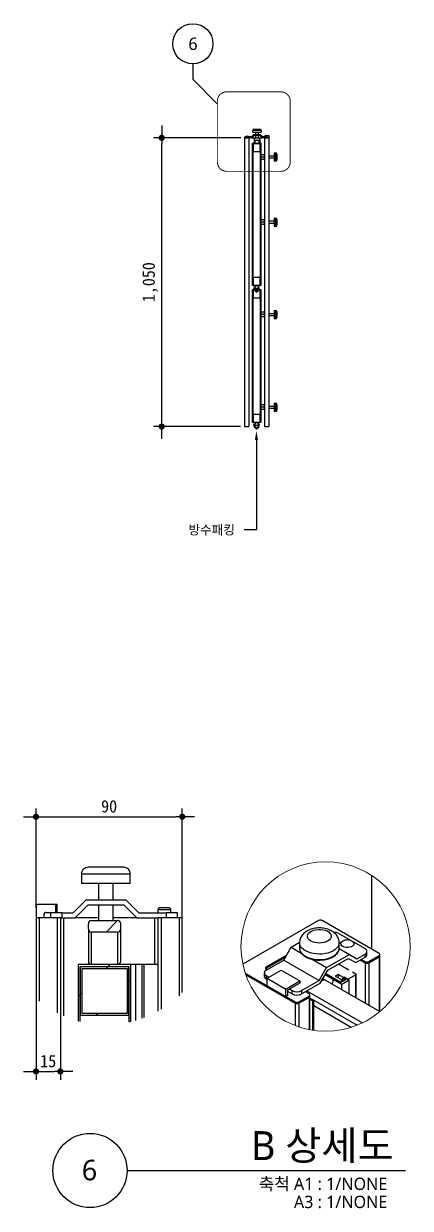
# Model space of a CAD drawing. Header units: millimetres. Extents: x 4892990 to 5673724, y 2128419 to 2381812.
# Drawn here: x 5666541 to 5667949, y 2374084 to 2378391 of the extents above; entities that cross this region are included whole.
import ezdxf
from ezdxf.enums import TextEntityAlignment as Align

# ---------------------------------------------------------------- set-up
doc = ezdxf.new("R2010")
doc.units = ezdxf.units.MM
doc.header["$LTSCALE"] = 1000
doc.linetypes.add('DASHDOTX2', pattern=[2, 1, -0.5, 0, -0.5])
doc.layers.get('0').update_dxf_attribs({"linetype": 'CONTINUOUS'})
for name, color, linetype, lineweight in [('A-DIMS', 7, 'CONTINUOUS', 25), ('A-MKXS-LEAD', 7, 'CONTINUOUS', 25), ('A-XXXX-SYMB', 7, 'CONTINUOUS', 25), ('A-XXXX-TXT1', 3, 'CONTINUOUS', 25)]:
    doc.layers.add(name, color=color, linetype=linetype, lineweight=lineweight)
for name, color, linetype in [('A-MKXS-MAK2', 3, 'DASHDOTX2'), ('A-MKXS-TEXT1', 3, 'CONTINUOUS'), ('A-MKXS-TEXT2', 7, 'CONTINUOUS')]:
    doc.layers.add(name, color=color, linetype=linetype)
doc.styles.add('HY울릉도L', font='malgun.ttf')
doc.styles.add('돋움체', font='')
doc.styles.add('맑은고딕', font='malgun.ttf')
doc.styles.get('돋움체').set_extended_font_data('DotumChe')
doc.dimstyles.new('CDIM', dxfattribs={"dimtxt": 3, "dimasz": 1.5, "dimexe": 2, "dimexo": 1, "dimgap": 1, "dimtad": 1, "dimdec": 0, "dimrnd": 0.5, "dimzin": 0, "dimdsep": 32, "dimlunit": 6, "dimtxsty": 'HY울릉도L', "dimblk1": '_CIDOT', "dimblk2": '_CIDOT', "dimsah": 1, "dimcen": 5.5, "dimclrd": 2, "dimclre": 2, "dimclrt": 7, "dimadec": 0, "dimazin": 0, "dimtfac": 1, "dimtdec": 0, "dimtix": 1, "dimtmove": 2, "dimatfit": 1, "dimldrblk": '_CIDOT', "dimfxl": 1, "dimtolj": 1, "dimtzin": 0, "dimlwd": -1, "dimarcsym": 0})

# ---------------------------------------------------------------- blocks, each defined once
blk = doc.blocks.new('_CIDOT')
at = {"color": 0, "linetype": 'ByBlock'}
blk.add_line((2, 0), (-1, 0), dxfattribs=at)
at = {"color": 0, "linetype": 'ByBlock', "const_width": 0.5}
blk.add_lwpolyline([(-0.25, 0, 1), (0.25, 0, 1)], format="xyb", close=True, dxfattribs=at)
blk = doc.blocks.new('*D94')
at = {"layer": 'A-DIMS', "lineweight": -2, "transparency": 16777216}
for p, q in [((5667331.4, 2377976.5), (5667013.9, 2377976.5)), ((5667330.4, 2376926.5), (5667013.9, 2376926.5))]:
    blk.add_line(p, q, dxfattribs=at)
at = {"layer": 'A-DIMS', "transparency": 16777216}
blk.add_line((5667043.9, 2376949), (5667043.9, 2377954), dxfattribs=at)
at = {"layer": 'A-DIMS', "transparency": 16777216, "xscale": 22.5, "yscale": 22.5, "zscale": 22.5}
for p, rotation in [((5667043.9, 2377976.5), 90), ((5667043.9, 2376926.5), 270)]:
    blk.add_blockref('_CIDOT', p, dxfattribs=dict(at, rotation=rotation))
at = {"layer": 'A-DIMS', "color": 3, "transparency": 16777216, "insert": (5667002.1, 2377451.5), "char_height": 45, "attachment_point": 5, "rotation": 90, "style": '돋움체'}
blk.add_mtext('\\A1;1,050', dxfattribs=at)
blk = doc.blocks.new('*D92')
at = {"layer": 'A-DIMS', "lineweight": -2, "transparency": 16777216}
for p, q in [((5666586.4, 2375125.4), (5666586.4, 2374551.4)), ((5666675.1, 2375125.4), (5666675.1, 2374551.4))]:
    blk.add_line(p, q, dxfattribs=at)
at = {"layer": 'A-DIMS', "transparency": 16777216}
blk.add_line((5666608.9, 2374581.4), (5666652.6, 2374581.4), dxfattribs=at)
at = {"layer": 'A-DIMS', "transparency": 16777216, "xscale": 22.5, "yscale": 22.5, "zscale": 22.5, "rotation": 180}
blk.add_blockref('_CIDOT', (5666586.4, 2374581.4), dxfattribs=at)
at = {"layer": 'A-DIMS', "transparency": 16777216, "xscale": 22.5, "yscale": 22.5, "zscale": 22.5}
blk.add_blockref('_CIDOT', (5666675.1, 2374581.4), dxfattribs=at)
at = {"layer": 'A-DIMS', "color": 3, "transparency": 16777216, "insert": (5666630.8, 2374618.9), "char_height": 45, "attachment_point": 5, "style": '돋움체'}
blk.add_mtext('\\A1;15', dxfattribs=at)
blk = doc.blocks.new('*D93')
at = {"layer": 'A-DIMS', "lineweight": -2, "transparency": 16777216}
for p, q in [((5666586.4, 2375176.6), (5666586.4, 2375537.7)), ((5667118.7, 2375176.6), (5667118.7, 2375537.7))]:
    blk.add_line(p, q, dxfattribs=at)
at = {"layer": 'A-DIMS', "transparency": 16777216}
blk.add_line((5666608.9, 2375507.7), (5667096.2, 2375507.7), dxfattribs=at)
at = {"layer": 'A-DIMS', "transparency": 16777216, "xscale": 22.5, "yscale": 22.5, "zscale": 22.5, "rotation": 180}
blk.add_blockref('_CIDOT', (5666586.4, 2375507.7), dxfattribs=at)
at = {"layer": 'A-DIMS', "transparency": 16777216, "xscale": 22.5, "yscale": 22.5, "zscale": 22.5}
blk.add_blockref('_CIDOT', (5667118.7, 2375507.7), dxfattribs=at)
at = {"layer": 'A-DIMS', "color": 3, "transparency": 16777216, "insert": (5666852.6, 2375545.2), "char_height": 45, "attachment_point": 5, "style": '돋움체'}
blk.add_mtext('\\A1;90', dxfattribs=at)

msp = doc.modelspace()

# ---------------------------------------------------------------- linework, layer by layer
at = {"color": 7, "linetype": 'Continuous', "lineweight": 25, "ltscale": 25}
for p, q in [((5667345.44, 2377976.51), (5667345.44, 2376926.51)), ((5667345.44, 2377976.51), (5667356.44, 2377976.51)), ((5667346.44, 2377976.51), (5667346.44, 2377979.51)), ((5667346.44, 2377979.51), (5667353.44, 2377979.51)), ((5667350.44, 2377979.51), (5667350.44, 2377981.51)), ((5667358.44, 2377981.51), (5667350.44, 2377981.51)), ((5667351.44, 2377982.51), (5667357.44, 2377982.51)), ((5667353.44, 2377979.51), (5667353.44, 2377976.51)), ((5667370.19, 2377979.51), (5667353.44, 2377979.51)), ((5667356.44, 2377976.51), (5667358.44, 2377976.51)), ((5667358.44, 2377981.51), (5667358.44, 2377979.51)), ((5667371.44, 2377976.51), (5667358.44, 2377976.51)), ((5667360.44, 2377976.51), (5667360.44, 2376926.51)), ((5667378.19, 2377987.51), (5667370.19, 2377979.51)), ((5667379.44, 2377984.51), (5667371.44, 2377976.51)), ((5667371.44, 2377976.51), (5667385.94, 2377976.51)), ((5667375.44, 2377997.51), (5667375.44, 2378003.51)), ((5667405.44, 2378003.51), (5667375.44, 2378003.51)), ((5667375.44, 2377997.51), (5667405.44, 2377997.51)), ((5667402.68, 2377987.51), (5667378.19, 2377987.51)), ((5667379.44, 2378007.51), (5667401.44, 2378007.51)), ((5667401.44, 2377984.51), (5667379.44, 2377984.51)), ((5667399.24, 2377974.71), (5667383.24, 2377974.71)), ((5667385.94, 2377987.51), (5667385.94, 2377997.51)), ((5667385.94, 2377974.71), (5667385.94, 2377984.51)), ((5667394.94, 2377997.51), (5667394.94, 2377987.51)), ((5667394.94, 2377984.51), (5667394.94, 2377974.71)), ((5667394.94, 2377976.51), (5667409.44, 2377976.51)), ((5667409.44, 2377976.51), (5667401.44, 2377984.51)), ((5667410.68, 2377979.51), (5667402.68, 2377987.51)), ((5667405.44, 2378003.51), (5667405.44, 2377997.51)), ((5667417.44, 2377976.51), (5667409.44, 2377976.51)), ((5667417.44, 2377979.51), (5667410.68, 2377979.51)), ((5667417.44, 2377976.51), (5667417.44, 2377979.51)), ((5667417.44, 2377979.51), (5667424.44, 2377979.51)), ((5667418.44, 2377976.51), (5667417.44, 2377976.51)), ((5667418.44, 2377976.51), (5667418.44, 2376926.51)), ((5667418.44, 2377976.51), (5667420.44, 2377976.51)), ((5667420.44, 2377984.71), (5667421.44, 2377984.71)), ((5667420.44, 2377979.71), (5667420.44, 2377984.71)), ((5667421.44, 2377979.71), (5667420.44, 2377979.71)), ((5667420.44, 2377976.51), (5667431.44, 2377976.51)), ((5667421.44, 2377984.71), (5667421.44, 2377979.71)), ((5667421.44, 2377984.71), (5667432.44, 2377984.71)), ((5667427.44, 2377979.71), (5667421.44, 2377979.71)), ((5667424.44, 2377979.51), (5667424.44, 2377976.51)), ((5667428.44, 2377976.51), (5667428.44, 2377978.71)), ((5667431.44, 2377976.51), (5667433.44, 2377976.51)), ((5667433.44, 2377983.71), (5667433.44, 2377976.51)), ((5667433.44, 2377976.51), (5667433.44, 2376926.51)), ((5667374.44, 2377956.51), (5667404.44, 2377956.51)), ((5667374.44, 2377439.51), (5667374.44, 2377956.51)), ((5667375.64, 2377955.31), (5667403.24, 2377955.31)), ((5667375.64, 2377955.31), (5667375.64, 2377439.51)), ((5667402.04, 2377954.11), (5667376.84, 2377954.11)), ((5667376.84, 2377954.11), (5667376.84, 2377926.51)), ((5667381.24, 2377969.71), (5667381.24, 2377972.71)), ((5667381.24, 2377956.51), (5667381.24, 2377969.71)), ((5667381.24, 2377956.51), (5667401.24, 2377956.51)), ((5667382.64, 2377956.51), (5667396.24, 2377956.51)), ((5667383.24, 2377967.71), (5667399.24, 2377967.71)), ((5667383.24, 2377967.71), (5667383.24, 2377956.51)), ((5667399.24, 2377956.51), (5667399.24, 2377967.71)), ((5667401.24, 2377969.71), (5667401.24, 2377972.71)), ((5667401.24, 2377969.71), (5667401.24, 2377956.51)), ((5667402.04, 2377926.51), (5667402.04, 2377954.11)), ((5667403.24, 2377439.51), (5667403.24, 2377955.31)), ((5667404.44, 2377956.51), (5667404.44, 2377439.51)), ((5667403.24, 2377925.31), (5667375.64, 2377925.31)), ((5667376.84, 2377926.51), (5667402.04, 2377926.51)), ((5667417.44, 2377915.01), (5667404.44, 2377915.01)), ((5667417.44, 2377906.51), (5667404.44, 2377906.51)), ((5667417.44, 2377898.01), (5667404.44, 2377898.01)), ((5667417.44, 2377915.01), (5667417.44, 2377906.51)), ((5667417.44, 2377911.01), (5667418.44, 2377911.01)), ((5667417.44, 2377906.51), (5667417.44, 2377898.01)), ((5667418.44, 2377902.01), (5667417.44, 2377902.01)), ((5667433.44, 2377911.01), (5667453.44, 2377911.01)), ((5667453.44, 2377902.01), (5667433.44, 2377902.01)), ((5667453.44, 2377921.51), (5667459.44, 2377921.51)), ((5667453.44, 2377921.51), (5667453.44, 2377891.51)), ((5667459.44, 2377891.51), (5667453.44, 2377891.51)), ((5667459.44, 2377891.51), (5667459.44, 2377921.51)), ((5667463.44, 2377917.51), (5667463.44, 2377895.51)), ((5667417.44, 2377678.01), (5667404.44, 2377678.01)), ((5667417.44, 2377678.01), (5667417.44, 2377669.51)), ((5667417.44, 2377674.01), (5667418.44, 2377674.01)), ((5667433.44, 2377674.01), (5667453.44, 2377674.01)), ((5667453.44, 2377684.51), (5667459.44, 2377684.51)), ((5667453.44, 2377684.51), (5667453.44, 2377654.51)), ((5667459.44, 2377654.51), (5667459.44, 2377684.51)), ((5667463.44, 2377680.51), (5667463.44, 2377658.51)), ((5667417.44, 2377669.51), (5667404.44, 2377669.51)), ((5667417.44, 2377661.01), (5667404.44, 2377661.01)), ((5667417.44, 2377669.51), (5667417.44, 2377661.01)), ((5667418.44, 2377665.01), (5667417.44, 2377665.01)), ((5667453.44, 2377665.01), (5667433.44, 2377665.01)), ((5667459.44, 2377654.51), (5667453.44, 2377654.51)), ((5667375.64, 2377469.51), (5667403.24, 2377469.51)), ((5667402.04, 2377468.31), (5667376.84, 2377468.31)), ((5667376.84, 2377468.31), (5667376.84, 2377440.71)), ((5667402.04, 2377440.71), (5667402.04, 2377468.31)), ((5667403.24, 2377469.51), (5667403.24, 2377439.51)), ((5667403.24, 2377439.51), (5667374.44, 2377439.51)), ((5667374.44, 2377424.51), (5667404.44, 2377424.51)), ((5667374.44, 2376941.51), (5667374.44, 2377424.51)), ((5667375.64, 2377423.31), (5667403.24, 2377423.31)), ((5667375.64, 2377423.31), (5667375.64, 2376941.51)), ((5667376.84, 2377440.71), (5667402.04, 2377440.71)), ((5667402.04, 2377422.11), (5667376.84, 2377422.11)), ((5667376.84, 2377422.11), (5667376.84, 2377394.51)), ((5667378.44, 2377431.45), (5667384.44, 2377432.51)), ((5667379.64, 2377436.51), (5667379.64, 2377439.51)), ((5667379.64, 2377439.51), (5667399.24, 2377439.51)), ((5667385.64, 2377436.51), (5667379.64, 2377436.51)), ((5667381.44, 2377429.95), (5667397.44, 2377429.95)), ((5667382.64, 2377424.51), (5667396.24, 2377424.51)), ((5667384.44, 2377432.51), (5667385.64, 2377436.51)), ((5667388.94, 2377415.51), (5667388.94, 2377416.51)), ((5667389.94, 2377415.51), (5667388.94, 2377415.51)), ((5667389.94, 2377416.51), (5667389.94, 2377415.51)), ((5667393.24, 2377436.51), (5667394.44, 2377432.51)), ((5667399.24, 2377436.51), (5667393.24, 2377436.51)), ((5667394.44, 2377432.51), (5667400.44, 2377431.45)), ((5667399.24, 2377439.51), (5667399.24, 2377436.51)), ((5667402.04, 2377394.51), (5667402.04, 2377422.11)), ((5667404.44, 2377439.51), (5667403.24, 2377439.51)), ((5667403.24, 2376941.51), (5667403.24, 2377423.31)), ((5667404.44, 2377424.51), (5667404.44, 2376941.51)), ((5667403.24, 2377393.31), (5667375.64, 2377393.31)), ((5667376.84, 2377394.51), (5667402.04, 2377394.51)), ((5667417.44, 2377342.01), (5667404.44, 2377342.01)), ((5667417.44, 2377333.51), (5667404.44, 2377333.51)), ((5667417.44, 2377342.01), (5667417.44, 2377333.51)), ((5667417.44, 2377338.01), (5667418.44, 2377338.01)), ((5667417.44, 2377333.51), (5667417.44, 2377325.01)), ((5667418.44, 2377329.01), (5667417.44, 2377329.01)), ((5667433.44, 2377338.01), (5667453.44, 2377338.01)), ((5667453.44, 2377329.01), (5667433.44, 2377329.01)), ((5667453.44, 2377348.51), (5667459.44, 2377348.51)), ((5667453.44, 2377348.51), (5667453.44, 2377318.51)), ((5667459.44, 2377318.51), (5667459.44, 2377348.51)), ((5667463.44, 2377344.51), (5667463.44, 2377322.51)), ((5667417.44, 2377325.01), (5667404.44, 2377325.01)), ((5667459.44, 2377318.51), (5667453.44, 2377318.51)), ((5667417.44, 2377005.01), (5667404.44, 2377005.01)), ((5667417.44, 2376996.51), (5667404.44, 2376996.51)), ((5667417.44, 2376988.01), (5667404.44, 2376988.01)), ((5667417.44, 2377005.01), (5667417.44, 2376996.51)), ((5667417.44, 2377001.01), (5667418.44, 2377001.01)), ((5667417.44, 2376996.51), (5667417.44, 2376988.01)), ((5667418.44, 2376992.01), (5667417.44, 2376992.01)), ((5667433.44, 2377001.01), (5667453.44, 2377001.01)), ((5667453.44, 2376992.01), (5667433.44, 2376992.01)), ((5667453.44, 2377011.51), (5667459.44, 2377011.51)), ((5667453.44, 2377011.51), (5667453.44, 2376981.51)), ((5667459.44, 2376981.51), (5667459.44, 2377011.51)), ((5667463.44, 2377007.51), (5667463.44, 2376985.51)), ((5667403.24, 2376941.51), (5667374.44, 2376941.51)), ((5667375.64, 2376971.51), (5667403.24, 2376971.51)), ((5667402.04, 2376970.31), (5667376.84, 2376970.31)), ((5667376.84, 2376970.31), (5667376.84, 2376942.71)), ((5667376.84, 2376942.71), (5667402.04, 2376942.71)), ((5667379.64, 2376938.51), (5667379.64, 2376941.51)), ((5667379.64, 2376941.51), (5667399.24, 2376941.51)), ((5667399.24, 2376941.51), (5667399.24, 2376938.51)), ((5667402.04, 2376942.71), (5667402.04, 2376970.31)), ((5667403.24, 2376971.51), (5667403.24, 2376941.51)), ((5667404.44, 2376941.51), (5667403.24, 2376941.51)), ((5667459.44, 2376981.51), (5667453.44, 2376981.51)), ((5667345.44, 2376926.51), (5667360.44, 2376926.51)), ((5667378.44, 2376933.45), (5667384.44, 2376934.51)), ((5667385.64, 2376938.51), (5667379.64, 2376938.51)), ((5667381.44, 2376931.95), (5667397.44, 2376931.95)), ((5667384.44, 2376934.51), (5667385.64, 2376938.51)), ((5667388.94, 2376917.51), (5667388.94, 2376918.51)), ((5667389.94, 2376917.51), (5667388.94, 2376917.51)), ((5667389.94, 2376918.51), (5667389.94, 2376917.51)), ((5667393.24, 2376938.51), (5667394.44, 2376934.51)), ((5667399.24, 2376938.51), (5667393.24, 2376938.51)), ((5667394.44, 2376934.51), (5667400.44, 2376933.45)), ((5667418.44, 2376926.51), (5667433.44, 2376926.51)), ((5667118.67, 2374868.38), (5667118.67, 2375411.76)), ((5666905.78, 2375323.68), (5666775.68, 2375323.68)), ((5666752.02, 2375300.02), (5666752.02, 2375264.54)), ((5666929.43, 2375264.54), (5666752.02, 2375264.54)), ((5666814.12, 2375264.54), (5666814.12, 2375205.41)), ((5666867.34, 2375205.41), (5666867.34, 2375264.54)), ((5666929.43, 2375264.54), (5666929.43, 2375300.02)), ((5666586.44, 2375182.93), (5666586.44, 2375140.36)), ((5666657.41, 2375188.85), (5666592.36, 2375188.85)), ((5666657.41, 2375188.85), (5666657.41, 2375159.28)), ((5666663.32, 2375188.85), (5666657.41, 2375188.85)), ((5666663.32, 2375159.28), (5666663.32, 2375188.85)), ((5666721.02, 2375158.1), (5666768.33, 2375205.41)), ((5666728.37, 2375140.36), (5666775.68, 2375187.67)), ((5666768.33, 2375205.41), (5666913.13, 2375205.41)), ((5666775.68, 2375187.67), (5666905.78, 2375187.67)), ((5666814.12, 2375187.67), (5666814.12, 2375129.71)), ((5666867.34, 2375129.71), (5666867.34, 2375187.67)), ((5666905.78, 2375187.67), (5666953.09, 2375140.36)), ((5666913.13, 2375205.41), (5666960.43, 2375158.1)), ((5667071.36, 2375175.84), (5667035.88, 2375175.84)), ((5666586.44, 2375140.36), (5666586.44, 2374846.12)), ((5666598.27, 2375140.36), (5666586.44, 2375140.36)), ((5666663.32, 2375140.36), (5666598.27, 2375140.36)), ((5666616.01, 2375140.36), (5666616.01, 2375153.37)), ((5666621.92, 2375159.28), (5666657.41, 2375159.28)), ((5666639.67, 2375158.1), (5666639.67, 2375140.36)), ((5666681.06, 2375158.1), (5666639.67, 2375158.1)), ((5666657.41, 2375159.28), (5666663.32, 2375159.28)), ((5666675.15, 2375140.36), (5666663.32, 2375140.36)), ((5666675.15, 2375140.36), (5666675.15, 2374788.43)), ((5666675.15, 2375140.36), (5666681.06, 2375140.36)), ((5666681.06, 2375140.36), (5666681.06, 2375158.1)), ((5666681.06, 2375158.1), (5666721.02, 2375158.1)), ((5666681.06, 2375140.36), (5666728.37, 2375140.36)), ((5666814.12, 2375140.36), (5666728.37, 2375140.36)), ((5666953.09, 2375140.36), (5666867.34, 2375140.36)), ((5666953.09, 2375140.36), (5667029.96, 2375140.36)), ((5666960.43, 2375158.1), (5667059.53, 2375158.1)), ((5667029.96, 2375169.92), (5667029.96, 2375158.1)), ((5667029.96, 2375140.36), (5667029.96, 2374800.58)), ((5667041.79, 2375140.36), (5667029.96, 2375140.36)), ((5667041.79, 2375140.36), (5667041.79, 2374807.45)), ((5667106.84, 2375140.36), (5667041.79, 2375140.36)), ((5667059.53, 2375158.1), (5667059.53, 2375140.36)), ((5667100.93, 2375158.1), (5667059.53, 2375158.1)), ((5667077.27, 2375158.1), (5667077.27, 2375169.92)), ((5667100.93, 2375140.36), (5667100.93, 2375158.1)), ((5667106.84, 2375140.36), (5667106.84, 2374856.79)), ((5667118.67, 2375140.36), (5667106.84, 2375140.36)), ((5666776.86, 2375100.14), (5666776.86, 2375117.88)), ((5666776.86, 2375100.14), (5666776.86, 2374981.87)), ((5666788.69, 2375129.71), (5666883.31, 2375129.71)), ((5666883.31, 2375088.32), (5666788.69, 2375088.32)), ((5666788.69, 2374970.04), (5666788.69, 2375088.32)), ((5666883.31, 2375088.32), (5666883.31, 2374970.04)), ((5666895.13, 2375100.14), (5666895.13, 2375117.88)), ((5666895.13, 2374981.87), (5666895.13, 2375100.14)), ((5666740.2, 2374970.04), (5666740.2, 2374764.63)), ((5666931.8, 2374970.04), (5666740.2, 2374970.04)), ((5666747.29, 2374762.8), (5666747.29, 2374962.95)), ((5666747.29, 2374962.95), (5666924.7, 2374962.95)), ((5666747.29, 2374962.95), (5666747.29, 2374785.54)), ((5666890.99, 2374972.88), (5666890.99, 2374970.04)), ((5666924.7, 2374962.95), (5666924.7, 2374760.58)), ((5666924.7, 2374785.54), (5666924.7, 2374962.95)), ((5666949.54, 2374970.04), (5666931.8, 2374970.04)), ((5666931.8, 2374762.22), (5666931.8, 2374970.04)), ((5666949.54, 2374766.94), (5666949.54, 2374970.04)), ((5666973.19, 2374970.04), (5666949.54, 2374970.04)), ((5666973.19, 2374774.67), (5666973.19, 2374970.04)), ((5666979.45, 2374970.04), (5666973.19, 2374970.04)), ((5666979.45, 2374777), (5666979.45, 2374970.04)), ((5667029.96, 2374970.04), (5666979.45, 2374970.04)), ((5666754.39, 2374792.64), (5666754.39, 2374955.85)), ((5666754.39, 2374955.85), (5666917.6, 2374955.85)), ((5666917.6, 2374955.85), (5666917.6, 2374792.64)), ((5666747.29, 2374785.54), (5666924.7, 2374785.54)), ((5666917.6, 2374792.64), (5666754.39, 2374792.64))]:
    msp.add_line(p, q, dxfattribs=at)
at = {"color": 7, "linetype": 'Continuous', "lineweight": 18, "ltscale": 25}
for p, q in [((5666586.44, 2375183.01), (5666586.44, 2375507.7)), ((5667118.67, 2375411.83), (5667118.67, 2375507.7)), ((5666586.44, 2374846.05), (5666586.44, 2374581.36)), ((5666675.15, 2374788.36), (5666675.15, 2374581.36))]:
    msp.add_line(p, q, dxfattribs=at)
at = {"color": 8, "linetype": 'Continuous', "lineweight": 25, "ltscale": 25}
for p, q in [((5666752.02, 2375300.02), (5666929.43, 2375300.02)), ((5666598.27, 2375140.36), (5666598.27, 2374836.3)), ((5666663.32, 2375140.36), (5666663.32, 2374794.25)), ((5666686.97, 2375140.36), (5666686.97, 2374783.1)), ((5667018.14, 2375140.36), (5667018.14, 2374970.04)), ((5667029.96, 2375169.92), (5667077.27, 2375169.92))]:
    msp.add_line(p, q, dxfattribs=at)
at = {"color": 7, "linetype": 'Continuous', "lineweight": 25, "ltscale": 20}
for p, q in [((5667807.78, 2375294.49), (5667807.78, 2375025.97)), ((5667614.32, 2375129.81), (5667339.22, 2374971)), ((5667834.94, 2375010.29), (5667627.9, 2375129.81)), ((5667515.07, 2375033.34), (5667545.82, 2375051.09)), ((5667545.71, 2375049.49), (5667545.71, 2375029.89)), ((5667688.99, 2375082.79), (5667784.02, 2375027.93)), ((5667689.71, 2375029.89), (5667689.71, 2375049.49)), ((5667424.25, 2374961.31), (5667498.09, 2375003.94)), ((5667487.91, 2374986.3), (5667515.07, 2375033.34)), ((5667515.07, 2375033.34), (5667552.1, 2375011.96)), ((5667644.04, 2374958.88), (5667727.15, 2375006.85)), ((5667689.6, 2375028.53), (5667727.15, 2375006.85)), ((5667727.15, 2375006.85), (5667754.3, 2374991.17)), ((5667754.3, 2374991.17), (5667784.02, 2375008.33)), ((5667784.02, 2374996.58), (5667784.02, 2375008.33)), ((5667791.05, 2375006.37), (5667791.05, 2375018.13)), ((5667797.6, 2374980.9), (5667834.94, 2375002.45)), ((5667834.94, 2375002.45), (5667834.94, 2374997.75)), ((5667837.75, 2375001.67), (5667837.75, 2375006.37)), ((5667837.75, 2374799.4), (5667837.75, 2375001.67)), ((5667424.25, 2374956.6), (5667494.02, 2374996.88)), ((5667424.25, 2374949.55), (5667487.91, 2374986.3)), ((5667424.25, 2374961.31), (5667424.25, 2374956.6)), ((5667487.91, 2374986.3), (5667616.89, 2374911.85)), ((5667591.32, 2374989.31), (5667644.04, 2374958.88)), ((5667616.89, 2374911.85), (5667644.04, 2374958.88)), ((5667648.26, 2374949.56), (5667722.93, 2374992.66)), ((5667687.62, 2374972.28), (5667724.63, 2374950.91)), ((5667722.93, 2374992.66), (5667750.08, 2374976.98)), ((5667722.93, 2374992.66), (5667750.08, 2374976.98)), ((5667750.08, 2374976.98), (5667784.02, 2374996.58)), ((5667766.37, 2374986.39), (5667784.02, 2374976.2)), ((5667770.45, 2374988.74), (5667784.02, 2374980.9)), ((5667784.02, 2374980.9), (5667784.02, 2374976.2)), ((5667797.6, 2374976.2), (5667834.94, 2374997.75)), ((5667797.6, 2374980.9), (5667797.6, 2374976.2)), ((5667347.99, 2374938.71), (5667529.47, 2374833.95)), ((5667349.99, 2374932.85), (5667529.47, 2374829.24)), ((5667417.22, 2374939.76), (5667417.22, 2374928)), ((5667427.64, 2374951.51), (5667424.25, 2374953.47)), ((5667424.25, 2374929.96), (5667434.43, 2374924.08)), ((5667424.25, 2374929.96), (5667424.25, 2374918.2)), ((5667424.25, 2374918.2), (5667427.64, 2374916.24)), ((5667427.64, 2374920.16), (5667478.55, 2374949.55)), ((5667427.64, 2374892.73), (5667427.64, 2374920.16)), ((5667427.64, 2374920.16), (5667495.53, 2374880.98)), ((5667478.55, 2374949.55), (5667546.44, 2374910.37)), ((5667621.11, 2374902.52), (5667648.26, 2374949.56)), ((5667632.11, 2374910.74), (5667632.11, 2374921.59)), ((5667632.11, 2374918.11), (5667838.35, 2374799.05)), ((5667639.09, 2374933.67), (5667699.17, 2374898.99)), ((5667695.78, 2374904.87), (5667640.79, 2374936.61)), ((5667692.38, 2374906.83), (5667640.79, 2374936.61)), ((5667685.6, 2374934.26), (5667675.41, 2374928.38)), ((5667675.41, 2374928.38), (5667702.57, 2374912.7)), ((5667716.14, 2374916.62), (5667685.6, 2374934.26)), ((5667685.6, 2374934.26), (5667685.6, 2374922.5)), ((5667712.75, 2374914.66), (5667695.78, 2374904.87)), ((5667699.17, 2374898.99), (5667726.32, 2374914.66)), ((5667709.35, 2374924.46), (5667702.57, 2374920.54)), ((5667702.57, 2374920.54), (5667712.75, 2374914.66)), ((5667702.57, 2374912.7), (5667702.57, 2374920.54)), ((5667726.32, 2374914.66), (5667709.35, 2374924.46)), ((5667750.08, 2374932.3), (5667722.93, 2374916.62)), ((5667726.32, 2374863.72), (5667726.32, 2374914.66)), ((5667738.2, 2374943.07), (5667750.08, 2374936.22)), ((5667751.49, 2374849.19), (5667751.49, 2374934.26)), ((5667427.64, 2374892.73), (5667495.53, 2374853.54)), ((5667495.53, 2374880.98), (5667546.44, 2374910.37)), ((5667495.53, 2374853.54), (5667495.53, 2374880.98)), ((5667546.44, 2374902.53), (5667502.31, 2374877.06)), ((5667502.31, 2374877.06), (5667502.31, 2374857.46)), ((5667502.31, 2374873.13), (5667519.28, 2374863.34)), ((5667509.1, 2374880.97), (5667519.28, 2374875.1)), ((5667519.28, 2374863.34), (5667519.28, 2374875.1)), ((5667546.44, 2374910.37), (5667546.44, 2374902.53)), ((5667553.23, 2374875.1), (5667616.89, 2374911.85)), ((5667553.23, 2374863.34), (5667621.11, 2374902.52)), ((5667553.23, 2374875.1), (5667553.23, 2374863.34)), ((5667572.22, 2374874.3), (5667774.18, 2374757.72)), ((5667667.8, 2374912.63), (5667663.81, 2374899.81)), ((5667667.8, 2374912.63), (5667668.35, 2374913.84)), ((5667702.57, 2374912.7), (5667692.38, 2374906.83)), ((5667699.17, 2374879.39), (5667699.17, 2374898.99)), ((5667702.57, 2374912.7), (5667702.57, 2374908.78)), ((5667502.31, 2374857.46), (5667495.53, 2374853.54)), ((5667529.47, 2374833.95), (5667529.47, 2374829.24)), ((5667529.47, 2374829.24), (5667529.47, 2374748.02)), ((5667543.04, 2374833.95), (5667580.38, 2374855.5)), ((5667543.04, 2374829.24), (5667580.38, 2374850.8)), ((5667543.04, 2374833.95), (5667543.04, 2374829.24)), ((5667543.04, 2374829.24), (5667543.04, 2374743.14)), ((5667580.38, 2374863.34), (5667566.8, 2374871.17)), ((5667580.38, 2374855.5), (5667580.38, 2374850.8)), ((5667580.38, 2374850.8), (5667580.38, 2374733.23)), ((5667583.19, 2374854.72), (5667583.19, 2374859.42)), ((5667583.19, 2374732.68), (5667583.19, 2374854.72)), ((5667583.19, 2374848.38), (5667597.35, 2374840.21)), ((5667583.19, 2374844.46), (5667593.95, 2374838.25)), ((5667597.35, 2374840.21), (5667593.95, 2374838.25)), ((5667593.95, 2374730.83), (5667593.95, 2374838.25)), ((5667597.35, 2374730.33), (5667597.35, 2374840.21)), ((5667597.35, 2374840.2), (5667754.9, 2374749.25)), ((5667597.35, 2374820.61), (5667733.95, 2374741.75))]:
    msp.add_line(p, q, dxfattribs=at)
at = {"color": 0, "linetype": 'Continuous', "lineweight": 18, "ltscale": 25}
for p, q in [((5666841.54, 2375088.32), (5666882.93, 2375129.71)), ((5666841.84, 2374955.85), (5666848.93, 2374962.95)), ((5666848.93, 2374962.95), (5666856.03, 2374970.04)), ((5666917.6, 2374898.86), (5666924.7, 2374905.95)), ((5666924.7, 2374905.95), (5666931.8, 2374913.05)), ((5666740.2, 2374854.21), (5666747.29, 2374861.31)), ((5666747.29, 2374861.31), (5666754.39, 2374868.41)), ((5666804.29, 2374785.54), (5666811.38, 2374792.64)), ((5666924.7, 2374773.19), (5666931.8, 2374780.29))]:
    msp.add_line(p, q, dxfattribs=at)
at = {"color": 8, "linetype": 'Continuous', "lineweight": 25, "ltscale": 20}
for p, q in [((5667784.02, 2374976.2), (5667784.02, 2374830.41)), ((5667797.6, 2374976.2), (5667797.6, 2374822.57)), ((5667834.94, 2374997.75), (5667834.94, 2374801.02)), ((5667424.25, 2374956.6), (5667424.25, 2374953.47)), ((5667750.08, 2374850), (5667750.08, 2374932.3))]:
    msp.add_line(p, q, dxfattribs=at)
at = {"color": 7, "linetype": 'Continuous', "lineweight": 25, "ltscale": 20, "flags": 128}
for points in [[(5667638.38, 2375094.91), (5667645.6, 2375092.06), (5667651.67, 2375088.43), (5667656.35, 2375084.16), (5667659.45, 2375079.45), (5667660.84, 2375074.46), (5667660.46, 2375069.42), (5667658.34, 2375064.53), (5667654.55, 2375059.98), (5667649.25, 2375055.97), (5667642.67, 2375052.65), (5667635.06, 2375050.17), (5667626.74, 2375048.62), (5667618.05, 2375048.07), (5667609.35, 2375048.54), (5667600.99, 2375050.01), (5667593.31, 2375052.43), (5667586.63, 2375055.68), (5667581.23, 2375059.65), (5667577.32, 2375064.16), (5667575.06, 2375069.04), (5667574.55, 2375074.08), (5667575.81, 2375079.07), (5667578.78, 2375083.82), (5667583.35, 2375088.12), (5667589.32, 2375091.8), (5667596.46, 2375094.72), (5667604.46, 2375096.74), (5667613.01, 2375097.8), (5667621.75, 2375097.84), (5667630.32, 2375096.86), (5667638.38, 2375094.91)], [(5667732.42, 2375057.25), (5667737.4, 2375054.81), (5667741.07, 2375051.69), (5667743.13, 2375048.11), (5667743.44, 2375044.34), (5667741.98, 2375040.66), (5667738.86, 2375037.34), (5667734.3, 2375034.64), (5667728.65, 2375032.74), (5667722.32, 2375031.8), (5667715.79, 2375031.88), (5667709.53, 2375032.97), (5667704.02, 2375034.99), (5667699.65, 2375037.8), (5667696.76, 2375041.19), (5667695.56, 2375044.9), (5667696.14, 2375048.65), (5667698.46, 2375052.18), (5667702.33, 2375055.22), (5667707.21, 2375057.45)], [(5667422.34, 2374955.04), (5667423.06, 2374955.76), (5667424.25, 2374956.6)], [(5667422.34, 2374955.04), (5667423.06, 2374955.76), (5667424.25, 2374956.6)], [(5667666.92, 2374915.25), (5667667.37, 2374914.07), (5667667.8, 2374912.63)]]:
    msp.add_lwpolyline(points, dxfattribs=at)
at = {"color": 8, "linetype": 'Continuous', "lineweight": 25, "ltscale": 20, "flags": 128}
for points in [[(5667689.71, 2375049.47), (5667689.62, 2375047.4), (5667688.23, 2375041.09), (5667685.18, 2375034.97), (5667680.55, 2375029.2), (5667674.45, 2375023.9), (5667667.01, 2375019.2), (5667658.43, 2375015.21), (5667648.89, 2375012.02), (5667638.61, 2375009.72), (5667627.85, 2375008.34), (5667616.85, 2375007.93), (5667605.87, 2375008.49), (5667595.17, 2375010.02), (5667584.99, 2375012.47), (5667575.59, 2375015.78), (5667567.17, 2375019.89), (5667559.93, 2375024.69), (5667554.05, 2375030.07), (5667549.66, 2375035.91), (5667546.87, 2375042.07), (5667545.74, 2375048.4), (5667545.71, 2375049.45)], [(5667545.71, 2375029.89), (5667545.74, 2375028.8), (5667546.87, 2375022.47), (5667549.66, 2375016.31), (5667554.05, 2375010.48), (5667559.93, 2375005.09), (5667567.17, 2375000.29), (5667575.59, 2374996.19), (5667584.99, 2374992.87), (5667595.17, 2374990.42), (5667605.87, 2374988.9), (5667616.85, 2374988.33), (5667627.85, 2374988.74), (5667638.61, 2374990.12), (5667648.89, 2374992.43), (5667658.43, 2374995.61), (5667667.01, 2374999.6), (5667674.45, 2375004.3), (5667680.55, 2375009.6), (5667685.18, 2375015.38), (5667688.23, 2375021.49), (5667689.62, 2375027.8), (5667689.71, 2375029.89)]]:
    msp.add_lwpolyline(points, dxfattribs=at)
at = {"color": 7, "linetype": 'Continuous', "lineweight": 18, "ltscale": 400}
msp.add_circle((5667640.63, 2375035.52), 308.23, dxfattribs=at)
at = {"color": 7, "linetype": 'Continuous', "lineweight": 25, "ltscale": 25}
for centre, radius, start, end in [((5667351.44, 2377981.51), 1, 90, 180), ((5667357.44, 2377981.51), 1, 0, 90), ((5667379.44, 2378003.51), 4, 90, 180), ((5667383.24, 2377972.71), 2, 90, 180), ((5667399.24, 2377972.71), 2, 0, 90), ((5667401.44, 2378003.51), 4, 0, 90), ((5667427.44, 2377978.71), 1, 0, 90), ((5667432.44, 2377983.71), 1, 0, 90), ((5667383.24, 2377969.71), 2, 180, 270), ((5667399.24, 2377969.71), 2, 270, 0), ((5667459.44, 2377917.51), 4, 0, 90), ((5667459.44, 2377895.51), 4, 270, 0), ((5667459.44, 2377680.51), 4, 0, 90), ((5667459.44, 2377658.51), 4, 270, 0), ((5667399.64, 2377435.19), 21.53, 190, 240.19261), ((5667393.7, 2377429.95), 12.27, 180, 249.64898), ((5667385.17, 2377429.95), 12.27, 290.35102, 0), ((5667379.23, 2377435.19), 21.53, 299.80739, 350), ((5667459.44, 2377344.51), 4, 0, 90), ((5667459.44, 2377322.51), 4, 270, 0), ((5667459.44, 2377007.51), 4, 0, 90), ((5667459.44, 2376985.51), 4, 270, 0), ((5667399.64, 2376937.19), 21.53, 190, 240.19261), ((5667393.7, 2376931.95), 12.27, 180, 249.64898), ((5667385.17, 2376931.95), 12.27, 290.35102, 0), ((5667379.23, 2376937.19), 21.53, 299.80739, 350)]:
    msp.add_arc(centre, radius, start, end, dxfattribs=at)
at = {"color": 7, "linetype": 'Continuous', "lineweight": 25, "ltscale": 625}
for centre, radius, start, end in [((5666775.68, 2375300.02), 23.65, 89.99895, 180.00115), ((5666905.78, 2375300.02), 23.65, 359.99882, 90.00107), ((5666592.36, 2375182.93), 5.91, 90.00067, 179.99848), ((5667035.88, 2375169.92), 5.91, 90.00041, 179.99884), ((5667071.36, 2375169.92), 5.91, 0.00116, 89.99959), ((5666621.92, 2375153.37), 5.91, 90.00037, 180.00262), ((5666788.69, 2375117.88), 11.83, 90.00041, 179.9997), ((5666788.69, 2375100.14), 11.83, 180.0003, 269.99959), ((5666883.31, 2375117.88), 11.83, 0.0003, 89.99959), ((5666883.31, 2375100.14), 11.83, 270.00041, 359.9997), ((5666788.69, 2374981.87), 11.83, 180.00078, 269.99911), ((5666883.31, 2374981.87), 11.83, 270.00135, 359.99876)]:
    msp.add_arc(centre, radius, start, end, dxfattribs=at)
at = {"color": 7, "linetype": 'Continuous', "lineweight": 25, "ltscale": 400}
for centre, radius, start, end in [((5667621.11, 2375116.71), 14.76, 62.60985, 117.39015), ((5667672.35, 2375050.91), 35.96, 62.44011, 93.24102), ((5667780.31, 2375018.13), 10.48, 290.78368, 69.21632), ((5667779.04, 2375007.57), 12.07, 294.37327, 354.30674), ((5667833.45, 2375006.37), 4.19, 290.7829, 69.2171), ((5667832.94, 2375002.15), 4.83, 294.37574, 354.30316), ((5667425.74, 2374957.39), 4.19, 110.78349, 249.21442), ((5667790.81, 2374994), 14.75, 242.6088, 297.3912), ((5667790.81, 2374989.3), 14.75, 242.60679, 297.39321), ((5667429.23, 2374929.19), 12.07, 185.69471, 245.62528), ((5667427.97, 2374939.76), 10.48, 110.78393, 249.21607), ((5667719.54, 2374923.17), 7.38, 242.60906, 297.39094), ((5667749.34, 2374934.26), 2.1, 290.78742, 69.21676), ((5667536.25, 2374907.85), 36.89, 242.61036, 297.38964), ((5667536.25, 2374896.09), 36.89, 242.60996, 297.39004), ((5667536.25, 2374847.05), 14.75, 242.6072, 297.3928), ((5667536.25, 2374842.34), 14.76, 242.61, 297.39), ((5667578.89, 2374859.42), 4.19, 290.78504, 69.21496), ((5667578.39, 2374855.19), 4.83, 294.37639, 354.30251)]:
    msp.add_arc(centre, radius, start, end, dxfattribs=at)
at = {"color": 7, "linetype": 'Continuous', "lineweight": 25, "ltscale": 20}
for points, knots in [([(5667689.59, 2375049.45), (5667689.55, 2375051.64), (5667689.45, 2375056.49), (5667687.52, 2375063.77), (5667684.31, 2375071.04), (5667679.86, 2375077.73), (5667674.25, 2375083.81), (5667667.44, 2375089.29), (5667661.87, 2375092.61), (5667656.91, 2375095.08), (5667651.6, 2375097.42), (5667643.26, 2375100.15), (5667633.17, 2375102.24), (5667622.81, 2375103.28), (5667612.33, 2375103.27), (5667601.91, 2375102.19), (5667591.7, 2375100.04), (5667581.84, 2375096.74), (5667572.87, 2375092.39), (5667565.07, 2375087.15), (5667558.63, 2375081.3), (5667553.44, 2375074.82), (5667549.49, 2375067.84), (5667546.87, 2375060.21), (5667545.63, 2375053.96), (5667545.83, 2375050.27), (5667545.88, 2375049.4)], [0, 0, 0, 0, 0.032924, 0.0728046, 0.1122675, 0.1520859, 0.193116, 0.2362294, 0.2831535, 0.2903295, 0.3196362, 0.370369, 0.4220314, 0.4743178, 0.5268391, 0.579348, 0.6315947, 0.6835822, 0.7354067, 0.7811063, 0.8244583, 0.8657356, 0.9055498, 0.9444862, 0.9869133, 1, 1, 1, 1]), ([(5667732.52, 2375057.21), (5667730.2, 2375057.93), (5667725.76, 2375059.3), (5667718.56, 2375059.71), (5667712.36, 2375059.13), (5667708.64, 2375057.8), (5667707.31, 2375057.32)], [0, 0, 0, 0, 0.281915, 0.5401593, 0.8360261, 1, 1, 1, 1]), ([(5667546.02, 2375032.32), (5667545.88, 2375031.14), (5667545.49, 2375027.82), (5667546.57, 2375022.29), (5667549.06, 2375016.06), (5667553.04, 2375010.18), (5667558.35, 2375004.74), (5667564.93, 2374999.83), (5667572.62, 2374995.56), (5667581.26, 2374992.02), (5667590.64, 2374989.28), (5667600.56, 2374987.38), (5667610.83, 2374986.35), (5667621.23, 2374986.2), (5667631.56, 2374986.95), (5667641.62, 2374988.57), (5667651.19, 2374991.04), (5667660.1, 2374994.33), (5667668.17, 2374998.4), (5667675.23, 2375003.19), (5667681.09, 2375008.65), (5667685.61, 2375014.67), (5667688.5, 2375021.1), (5667689.82, 2375026.57), (5667689.58, 2375029.75), (5667689.51, 2375030.72)], [0, 0, 0, 0, 0.0189074, 0.0532788, 0.0884619, 0.1256833, 0.1658952, 0.2094959, 0.2563912, 0.3061881, 0.3583607, 0.4123378, 0.4674761, 0.5230804, 0.578439, 0.6328417, 0.6856442, 0.7362994, 0.7843978, 0.829702, 0.8721588, 0.9118635, 0.949117, 0.984479, 1, 1, 1, 1])]:
    msp.add_open_spline(points, degree=3, knots=knots, dxfattribs=at)
at = {"layer": 'A-MKXS-LEAD'}
for p, q in [((5667388.69, 2376879.53), (5667388.69, 2376690.76)), ((5667388.69, 2376690.76), (5667388.69, 2376550.75)), ((5667388.69, 2376550.75), (5667343.69, 2376550.75)), ((5667388.69, 2376550.75), (5667343.69, 2376550.75))]:
    msp.add_line(p, q, dxfattribs=at)
msp.add_lwpolyline([(5667388.69, 2376910.86, 11.25, 11.25, 0), (5667388.69, 2376910.86, 0, 11.25, 0), (5667388.69, 2376877.11, 11.25, 11.25, 0)], format="xyseb", dxfattribs=at)
at = {"layer": 'A-MKXS-MAK2', "linetype": 'Continuous'}
for p, q in [((5667157.28, 2378245.22), (5667157.28, 2378189.71)), ((5667157.28, 2378189.71), (5667246.42, 2378098.99))]:
    msp.add_line(p, q, dxfattribs=at)
at = {"layer": 'A-MKXS-MAK2', "const_width": 3.38}
msp.add_lwpolyline([(5667477.85, 2378143.65), (5667280.17, 2378143.65, 0.4142136), (5667246.42, 2378109.9), (5667246.42, 2377888.35, 0.4142136), (5667280.17, 2377854.6), (5667477.85, 2377854.6, 0.4142136), (5667511.6, 2377888.35), (5667511.6, 2378109.9, 0.4142136)], format="xyb", close=True, dxfattribs=at)
at = {"layer": 'A-MKXS-MAK2', "linetype": 'Continuous'}
msp.add_circle((5667157.28, 2378318.35), 73.13, dxfattribs=at)
at = {"layer": 'A-XXXX-SYMB'}
msp.add_line((5666917.85, 2374221.03), (5667931.39, 2374221.03), dxfattribs=at)
msp.add_circle((5666782.85, 2374221.03), 135, dxfattribs=at)

# ---------------------------------------------------------------- texts
at = {"layer": 'A-MKXS-TEXT1', "style": '맑은고딕'}
msp.add_text('방수패킹', height=33.75, dxfattribs=at).set_placement((5667141.12, 2376550.75), align=Align.MIDDLE_LEFT)
at = {"layer": 'A-MKXS-TEXT2', "style": '맑은고딕'}
msp.add_text('6', height=45, dxfattribs=at).set_placement((5667157.9, 2378318.35), align=Align.MIDDLE)
at = {"layer": 'A-XXXX-TXT1', "style": '맑은고딕'}
msp.add_text('B 상세도', height=105, dxfattribs=at).set_placement((5667888.51, 2374227.82), align=Align.BOTTOM_RIGHT)
msp.add_text('6', height=75, dxfattribs=at).set_placement((5666781.12, 2374222.63), align=Align.MIDDLE)
for s, p in [('축척 A1 : 1/NONE', (5667865.15, 2374195.19)), ('A3 : 1/NONE', (5667865.15, 2374129.51))]:
    msp.add_text(s, height=45, dxfattribs=at).set_placement(p, align=Align.TOP_RIGHT)

# ---------------------------------------------------------------- dimensions: what is measured, and where the dimension line sits
at = {"layer": 'A-DIMS'}
dim = msp.add_linear_dim(base=(5667043.86, 2377976.51), p1=(5667345.44, 2376926.51), p2=(5667346.44, 2377976.51), angle=90, dimstyle='CDIM', override={"dimscale": 15, "dimtxsty": '돋움체', "dimclrd": 256, "dimclre": 256, "dimclrt": 3}, dxfattribs=at)
dim.commit()
dim.dimension.update_dxf_attribs({"geometry": '*D94', "text_midpoint": (5667002.08, 2377451.51)})
for base, p1, p2, text, picture, middle in [((5667118.67, 2375507.7), (5666586.44, 2375161.65), (5667118.67, 2375161.65), '90', '*D93', (5666852.56, 2375545.23)), ((5666675.15, 2374581.36), (5666586.44, 2375140.36), (5666675.15, 2375140.36), '15', '*D92', (5666630.8, 2374618.89))]:
    dim = msp.add_linear_dim(base=base, p1=p1, p2=p2, text=text, dimstyle='CDIM', override={"dimscale": 15, "dimtxsty": '돋움체', "dimclrd": 256, "dimclre": 256, "dimclrt": 3}, dxfattribs=at)
    dim.commit()
    dim.dimension.update_dxf_attribs({"geometry": picture, "text_midpoint": middle})

doc.saveas('drawing.dxf')
